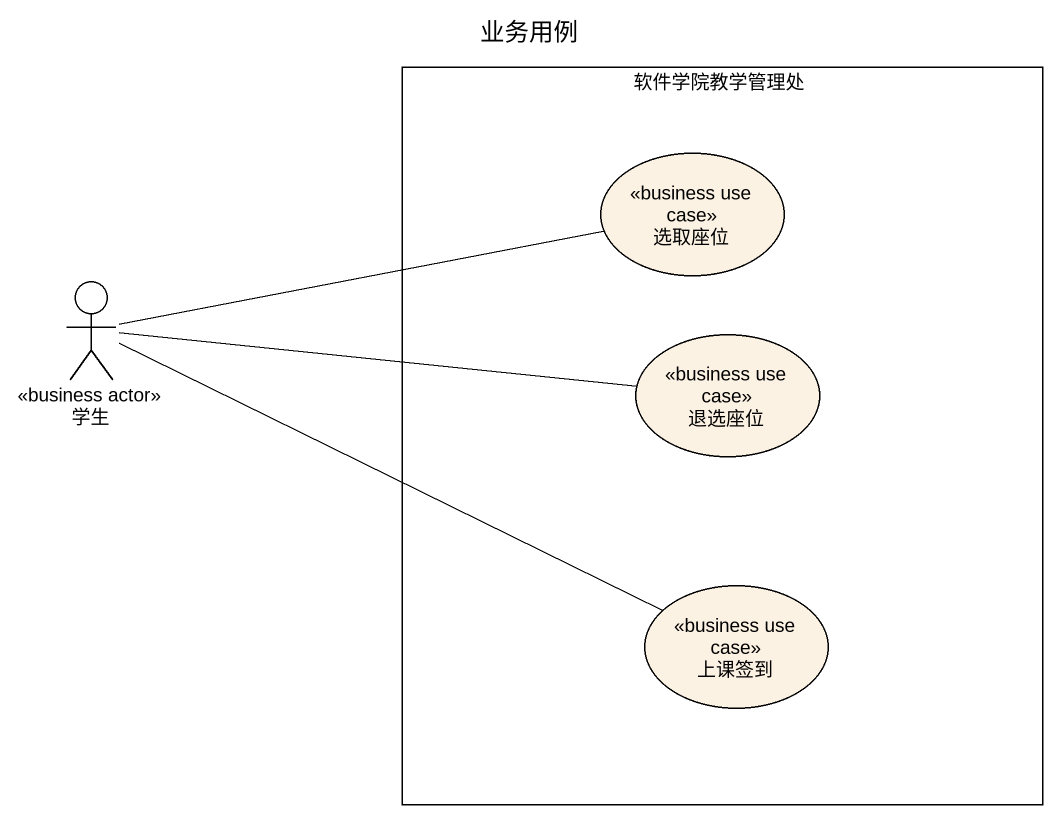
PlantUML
@startuml
title 业务用例
rectangle 软件学院教学管理处 {
  usecase 选取座位 <<business use case>>
  usecase 退选座位 <<business use case>>
  usecase 上课签到 <<business use case>>
}
actor 学生 <<business actor>>
学生 -right- 选取座位
学生 -right- 退选座位
学生 -right- 上课签到
@enduml
